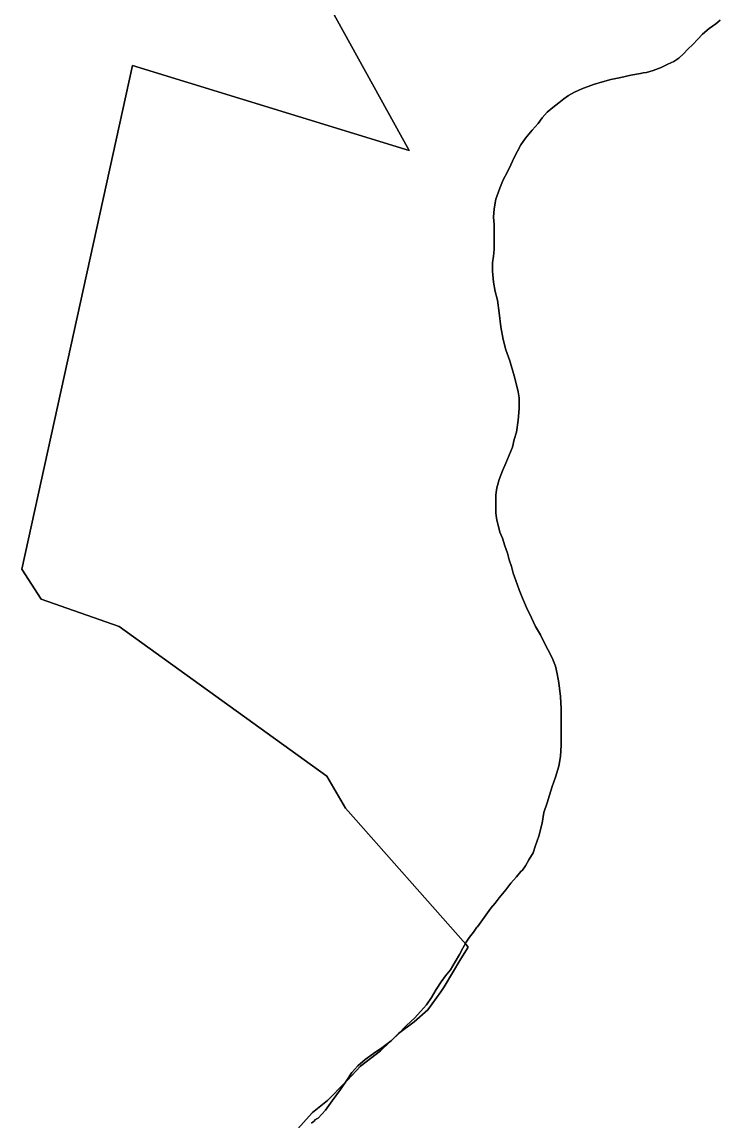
# Model space of a CAD drawing. Header units: inches. Extents: x 11258954 to 11313122, y 3645444 to 3695200.
# Drawn here: x 11280357 to 11281201, y 3666608 to 3667935 of the extents above; entities that cross this region are included whole.
import ezdxf

# ---------------------------------------------------------------- set-up
doc = ezdxf.new("R2010")
doc.units = ezdxf.units.IN
doc.header["$MEASUREMENT"] = 0
doc.layers.add('AnnexationHistory', color=183, linetype='Continuous')
doc.layers.add('ZipCode', color=108, linetype='Continuous')

msp = doc.modelspace()

# ---------------------------------------------------------------- linework, layer by layer
at = {"layer": 'AnnexationHistory'}
for points in [[(11280707, 3666605, 0), (11280711, 3666608.5, 0), (11280711, 3666609.25, 0), (11280715, 3666611.25, 0), (11280724, 3666620.75, 0), (11280732, 3666632, 0), (11280742, 3666646, 0), (11280750, 3666657, 0), (11280756, 3666666.25, 0), (11280763, 3666674.5, 0), (11280772, 3666682, 0), (11280782, 3666689.25, 0), (11280792, 3666696, 0), (11280802, 3666703.5, 0), (11280811, 3666712, 0), (11280822, 3666723.25, 0), (11280832, 3666732.5, 0), (11280839, 3666740, 0), (11280846, 3666748, 0), (11280852, 3666757, 0), (11280858, 3666766.75, 0), (11280864, 3666776, 0), (11280869, 3666783, 0), (11280875, 3666790.5, 0), (11280881, 3666800, 0), (11280886, 3666809, 0), (11280890, 3666816.75, 0), (11280894, 3666824, 0), (11280898, 3666830, 0), (11280903, 3666836, 0), (11280907, 3666842, 0), (11280908, 3666842.5, 0), (11280916, 3666853.75, 0), (11280924, 3666865, 0), (11280929, 3666870.75, 0), (11280934, 3666877.5, 0), (11280942, 3666887, 0), (11280948, 3666895, 0), (11280955, 3666902.75, 0), (11280960, 3666909, 0), (11280962, 3666910.75, 0), (11280966, 3666916, 0), (11280970, 3666923.25, 0), (11280975, 3666931.75, 0), (11280978, 3666940.5, 0), (11280982, 3666952, 0), (11280986, 3666967.75, 0), (11280988, 3666980.5, 0), (11280992, 3666992, 0), (11280995, 3667001.5, 0), (11280998, 3667011.75, 0), (11281002, 3667023.25, 0), (11281006, 3667036.25, 0), (11281008, 3667048, 0), (11281009, 3667061.75, 0), (11281009, 3667072.75, 0), (11281009, 3667082.5, 0), (11281009, 3667091.75, 0), (11281009, 3667105.5, 0), (11281008, 3667120.5, 0), (11281006, 3667137, 0), (11281004, 3667148, 0), (11281002, 3667157.25, 0), (11280998, 3667167.25, 0), (11280993, 3667177.5, 0), (11280988, 3667186.75, 0), (11280984, 3667195.25, 0), (11280978, 3667205, 0), (11280973, 3667215.5, 0), (11280967, 3667228, 0), (11280962, 3667239.5, 0), (11280958, 3667249.5, 0), (11280954, 3667260.75, 0), (11280951, 3667269.5, 0), (11280949, 3667277.75, 0), (11280946, 3667285.5, 0), (11280944, 3667293.75, 0), (11280941, 3667302.5, 0), (11280938, 3667312, 0), (11280935, 3667319.25, 0), (11280933, 3667326, 0), (11280931, 3667333.75, 0), (11280930, 3667342, 0), (11280930, 3667349.5, 0), (11280930, 3667356.25, 0), (11280930, 3667364.25, 0), (11280931, 3667372.75, 0), (11280934, 3667382.5, 0), (11280938, 3667393.25, 0), (11280942, 3667402.25, 0), (11280946, 3667412, 0), (11280950, 3667421.75, 0), (11280952, 3667431, 0), (11280955, 3667440, 0), (11280957, 3667454.5, 0), (11280958, 3667468.5, 0), (11280958, 3667481.25, 0), (11280957, 3667488.75, 0), (11280955, 3667497, 0), (11280952, 3667507.75, 0), (11280947, 3667526, 0), (11280942, 3667539.25, 0), (11280939, 3667551.75, 0), (11280936, 3667567.25, 0), (11280934, 3667584, 0), (11280932, 3667599.5, 0), (11280929, 3667609.75, 0), (11280927, 3667621, 0), (11280926, 3667634.5, 0), (11280926, 3667644.5, 0), (11280927, 3667652.5, 0), (11280928, 3667660.5, 0), (11280928, 3667670.75, 0), (11280928, 3667681.25, 0), (11280928, 3667690.75, 0), (11280927, 3667699.5, 0), (11280928, 3667709.5, 0), (11280930, 3667721.5, 0), (11280935, 3667734.5, 0), (11280939, 3667744.75, 0), (11280944, 3667754.5, 0), (11280948, 3667763, 0), (11280952, 3667771.5, 0), (11280956, 3667779.5, 0), (11280960, 3667787, 0), (11280966, 3667795, 0), (11280974, 3667804.5, 0), (11280981, 3667812.75, 0), (11280986, 3667819.75, 0), (11280992, 3667826.25, 0), (11280999, 3667832, 0), (11281006, 3667837.5, 0), (11281012, 3667842.5, 0), (11281018, 3667846.75, 0), (11281025, 3667850.75, 0), (11281034, 3667854.75, 0), (11281048, 3667859.75, 0), (11281059, 3667863, 0), (11281069, 3667865.75, 0), (11281071, 3667866.25, 0), (11281081, 3667868.5, 0), (11281093, 3667871, 0), (11281105, 3667873.25, 0), (11281108, 3667873.75, 0), (11281112, 3667874.5, 0), (11281120, 3667876.75, 0), (11281130, 3667880.5, 0), (11281138, 3667884.25, 0), (11281145, 3667887.75, 0), (11281151, 3667891.75, 0), (11281157, 3667896.75, 0), (11281162, 3667902.5, 0), (11281168, 3667908.25, 0), (11281174, 3667914.5, 0), (11281180, 3667920.5, 0), (11281188, 3667927.5, 0), (11281196, 3667933, 0), (11281201, 3667937.75, 0)], [(11281201, 3667937.75, 0), (11281196, 3667933, 0), (11281188, 3667927.5, 0), (11281180, 3667920.5, 0), (11281174, 3667914.5, 0), (11281168, 3667908.25, 0), (11281162, 3667902.5, 0), (11281157, 3667896.75, 0), (11281151, 3667891.75, 0), (11281145, 3667887.75, 0), (11281138, 3667884.25, 0), (11281130, 3667880.5, 0), (11281120, 3667876.75, 0), (11281112, 3667874.5, 0), (11281108, 3667873.75, 0), (11281105, 3667873.25, 0), (11281093, 3667871, 0), (11281081, 3667868.5, 0), (11281071, 3667866.25, 0), (11281069, 3667865.75, 0), (11281059, 3667863, 0), (11281048, 3667859.75, 0), (11281034, 3667854.75, 0), (11281025, 3667850.75, 0), (11281018, 3667846.75, 0), (11281012, 3667842.5, 0), (11281006, 3667837.5, 0), (11280999, 3667832, 0), (11280992, 3667826.25, 0), (11280986, 3667819.75, 0), (11280981, 3667812.75, 0), (11280974, 3667804.5, 0), (11280966, 3667795, 0), (11280960, 3667787, 0), (11280956, 3667779.5, 0), (11280952, 3667771.5, 0), (11280948, 3667763, 0), (11280944, 3667754.5, 0), (11280939, 3667744.75, 0), (11280935, 3667734.5, 0), (11280930, 3667721.5, 0), (11280928, 3667709.5, 0), (11280927, 3667699.5, 0), (11280928, 3667690.75, 0), (11280928, 3667681.25, 0), (11280928, 3667670.75, 0), (11280928, 3667660.5, 0), (11280927, 3667652.5, 0), (11280926, 3667644.5, 0), (11280926, 3667634.5, 0), (11280927, 3667621, 0), (11280929, 3667609.75, 0), (11280932, 3667599.5, 0), (11280934, 3667584, 0), (11280936, 3667567.25, 0), (11280939, 3667551.75, 0), (11280942, 3667539.25, 0), (11280947, 3667526, 0), (11280952, 3667507.75, 0), (11280955, 3667497, 0), (11280957, 3667488.75, 0), (11280958, 3667481.25, 0), (11280958, 3667468.5, 0), (11280957, 3667454.5, 0), (11280955, 3667440, 0), (11280952, 3667431, 0), (11280950, 3667421.75, 0), (11280946, 3667412, 0), (11280942, 3667402.25, 0), (11280938, 3667393.25, 0), (11280934, 3667382.5, 0), (11280931, 3667372.75, 0), (11280930, 3667364.25, 0), (11280930, 3667356.25, 0), (11280930, 3667349.5, 0), (11280930, 3667342, 0), (11280931, 3667333.75, 0), (11280933, 3667326, 0), (11280935, 3667319.25, 0), (11280938, 3667312, 0), (11280941, 3667302.5, 0), (11280944, 3667293.75, 0), (11280946, 3667285.5, 0), (11280949, 3667277.75, 0), (11280951, 3667269.5, 0), (11280954, 3667260.75, 0), (11280958, 3667249.5, 0), (11280962, 3667239.5, 0), (11280967, 3667228, 0), (11280973, 3667215.5, 0), (11280978, 3667205, 0), (11280984, 3667195.25, 0), (11280988, 3667186.75, 0), (11280993, 3667177.5, 0), (11280998, 3667167.25, 0), (11281002, 3667157.25, 0), (11281004, 3667148, 0), (11281006, 3667137, 0), (11281008, 3667120.5, 0), (11281009, 3667105.5, 0), (11281009, 3667091.75, 0), (11281009, 3667082.5, 0), (11281009, 3667072.75, 0), (11281009, 3667061.75, 0), (11281008, 3667048, 0), (11281006, 3667036.25, 0), (11281002, 3667023.25, 0), (11280998, 3667011.75, 0), (11280995, 3667001.5, 0), (11280992, 3666992, 0), (11280988, 3666980.5, 0), (11280986, 3666967.75, 0), (11280982, 3666952, 0), (11280978, 3666940.5, 0), (11280975, 3666931.75, 0), (11280970, 3666923.25, 0), (11280966, 3666916, 0), (11280962, 3666910.75, 0), (11280960, 3666909, 0), (11280955, 3666902.75, 0), (11280948, 3666895, 0), (11280942, 3666887, 0), (11280934, 3666877.5, 0), (11280929, 3666870.75, 0), (11280924, 3666865, 0), (11280916, 3666853.75, 0), (11280908, 3666842.5, 0), (11280907, 3666842, 0), (11280903, 3666836, 0), (11280898, 3666830, 0), (11280894, 3666824, 0), (11280890, 3666816.75, 0), (11280886, 3666809, 0), (11280881, 3666800, 0), (11280875, 3666790.5, 0), (11280869, 3666783, 0), (11280864, 3666776, 0), (11280858, 3666766.75, 0), (11280852, 3666757, 0), (11280846, 3666748, 0), (11280839, 3666740, 0), (11280832, 3666732.5, 0), (11280822, 3666723.25, 0), (11280811, 3666712, 0), (11280802, 3666703.5, 0), (11280792, 3666696, 0), (11280782, 3666689.25, 0), (11280772, 3666682, 0), (11280763, 3666674.5, 0), (11280756, 3666666.25, 0), (11280750, 3666657, 0), (11280742, 3666646, 0), (11280732, 3666632, 0), (11280724, 3666620.75, 0), (11280715, 3666611.25, 0), (11280711, 3666609.25, 0), (11280711, 3666608.5, 0), (11280707, 3666605, 0)]]:
    msp.add_polyline3d(points, dxfattribs=at)
at = {"layer": 'ZipCode'}
for points in [[(11280687.1085, 3666594.375, 0), (11280708.1085, 3666617.675, 0), (11280708.497, 3666617.9915, 0), (11280726.4335, 3666632.6, 0), (11280747.895, 3666654.1055, 0), (11280750.7585, 3666656.975, 0), (11280766.4085, 3666674.025, 0), (11280790.6085, 3666692.625, 0), (11280801.7815, 3666703.336, 0), (11280803.3085, 3666704.8, 0), (11280811.0955, 3666712.0975, 0), (11280812.4585, 3666713.375, 0), (11280831.1585, 3666727.7, 0), (11280847.5585, 3666741.875, 0), (11280863.2965, 3666763.9205, 0), (11280867.4585, 3666769.75, 0), (11280887.7835, 3666803.8, 0), (11280896.5415, 3666817.959, 0), (11280893.602, 3666821.2795, 0), (11280748.238, 3666985.492, 0), (11280725.6435, 3667024.2115, 0), (11280474.62, 3667204.9835, 0), (11280380.3145, 3667238.1865, 0), (11280357.106, 3667274.326, 0), (11280490.673, 3667882.768, 0), (11280825.3915, 3667780.136, 0), (11280569.6345, 3668242.4585, 0)], [(11280569.6345, 3668242.4585, 0), (11280825.3915, 3667780.136, 0), (11280490.673, 3667882.768, 0), (11280357.106, 3667274.326, 0), (11280380.3145, 3667238.1865, 0), (11280474.62, 3667204.9835, 0), (11280725.6435, 3667024.2115, 0), (11280748.238, 3666985.492, 0), (11280893.602, 3666821.2795, 0), (11280896.5415, 3666817.959, 0), (11280887.7835, 3666803.8, 0), (11280867.4585, 3666769.75, 0), (11280863.2965, 3666763.9205, 0), (11280847.5585, 3666741.875, 0), (11280831.1585, 3666727.7, 0), (11280812.4585, 3666713.375, 0), (11280811.0955, 3666712.0975, 0), (11280803.3085, 3666704.8, 0), (11280801.7815, 3666703.336, 0), (11280790.6085, 3666692.625, 0), (11280766.4085, 3666674.025, 0), (11280750.7585, 3666656.975, 0), (11280747.895, 3666654.1055, 0), (11280726.4335, 3666632.6, 0), (11280708.497, 3666617.9915, 0), (11280708.1085, 3666617.675, 0), (11280687.1085, 3666594.375, 0)]]:
    msp.add_polyline3d(points, dxfattribs=at)

doc.saveas('drawing.dxf')
